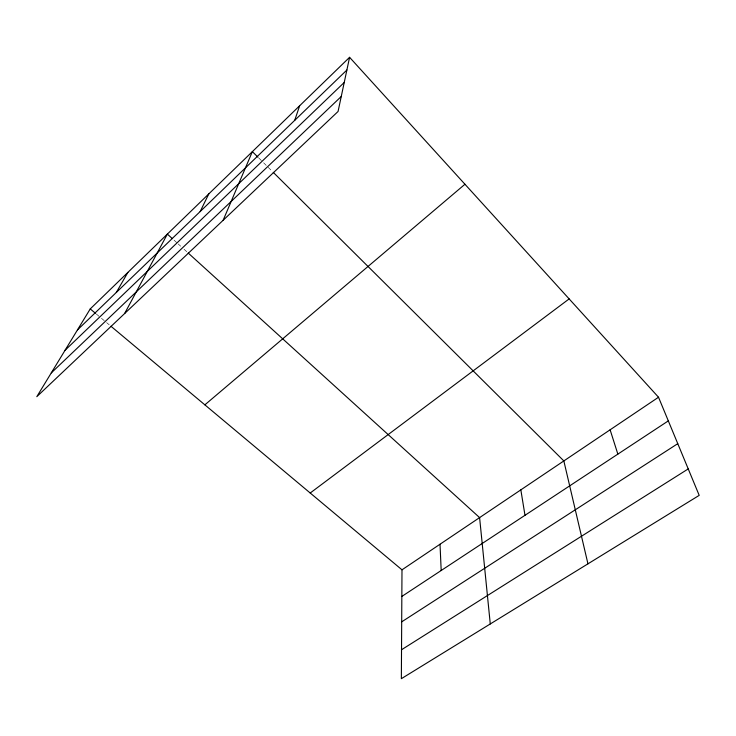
<?xml version="1.0" encoding="UTF-8"?>
<svg xmlns="http://www.w3.org/2000/svg" width="736" height="736" viewBox="0 0 736 736"><rect width="100%" height="100%" fill="white"/><g stroke="black" fill="none" stroke-linecap="round" stroke-linejoin="round"><path stroke-width="0.55" stroke-dasharray="3.68 2.76" d="M96.278 313.978L100.593 317.584M101.458 318.311L105.772 321.917M106.637 322.644L109.222 324.806M174.027 240.157L177.358 243.184M178.195 243.947L180.697 246.22M184.028 249.246L187.367 252.273M258.805 158.01L262.826 162.003M263.626 162.803L272.467 171.589"/><path stroke-width="1.1" d="M110.952 326.25L401.994 569.82L401.359 678.684L699.2 495.365L658.518 397.238L349.582 57.316L90.243 308.918L36.8 396.686L338.063 111.476L349.582 57.316M294.722 120.336L299.653 105.745M223.146 220.266L252.365 151.625L257.996 157.21M200.164 211.563L208.803 193.89M124.623 313.545L167.357 234.103L172.353 238.648M116.306 292.459L127.88 272.403M77.427 329.967L346.877 70.03M65.044 350.299L344.227 82.478M51.272 372.922L341.246 96.508M204.866 404.846L464.95 184.258M310.215 493.01L569.149 298.908M401.994 569.82L658.518 397.238M401.838 596.436L668.316 420.882M401.69 621.846L677.764 443.661M401.525 649.75L688.234 468.915M90.243 308.918L95.422 313.251M188.195 253.028L479.596 517.601L490.277 623.962M273.277 172.38L563.84 460.929L587.954 563.84M610.116 429.796L617.854 454.13M520.84 489.863L524.989 515.301M440.018 544.235L441.186 570.52"/></g></svg>
